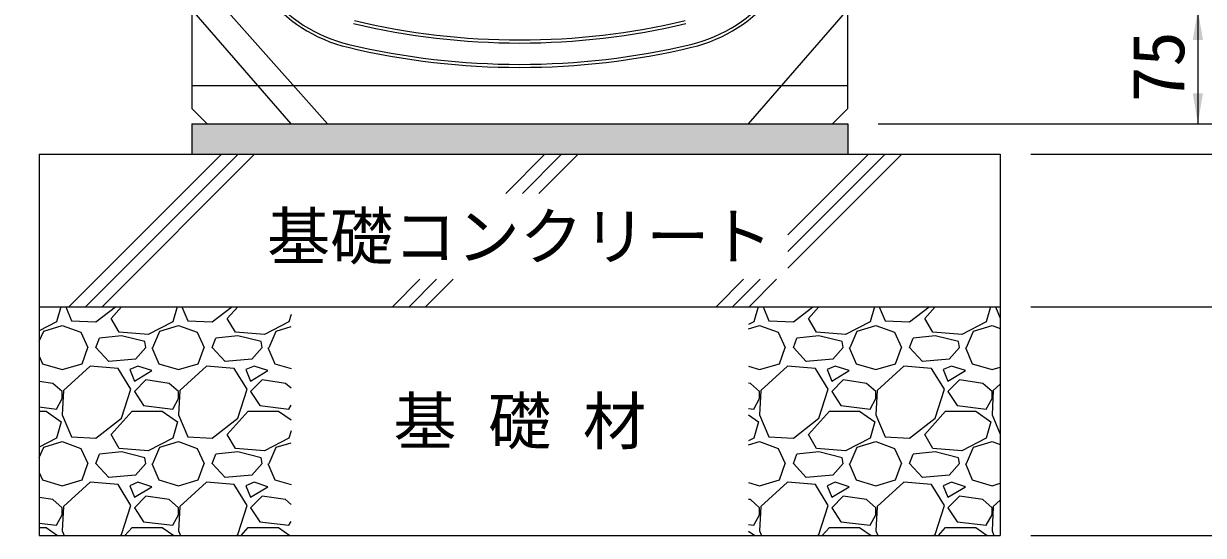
# Model space of a CAD drawing. Units: millimetres at full size, sheet at 1:20; details may follow other scales. Extents: x 62447 to 85128, y -7246 to 532.
# Drawn here: x 69404 to 70177, y -3648 to -3312 of the extents above; entities that cross this region are included whole.
import ezdxf
from ezdxf.enums import TextEntityAlignment as Align

# ---------------------------------------------------------------- set-up
doc = ezdxf.new("R2010")
doc.units = ezdxf.units.MM
doc.header["$LTSCALE"] = 20
doc.linetypes.add('DASHED', pattern=[7.5, 6, -1.5])
for name, color, linetype, lineweight in [('ハッチング', 7, 'Continuous', 5), ('基礎', 3, 'Continuous', 13), ('寸法線', 7, 'Continuous', 9), ('引出線', 4, 'Continuous', 9), ('本体（側溝）', 2, 'Continuous', 13), ('目地', 132, 'Continuous', 5)]:
    doc.layers.add(name, color=color, linetype=linetype, lineweight=lineweight)
doc.layers.add('文字', color=7, linetype='Continuous')
doc.styles.add('ＭＳ ゴシック', font='')
doc.styles.get('ＭＳ ゴシック').set_extended_font_data('MS Gothic')

# ---------------------------------------------------------------- blocks, each defined once
blk = doc.blocks.new('filled_arrow')
at = {"color": 0, "linetype": 'Continuous', "lineweight": -2}
blk.add_solid([(7.5, 1.25), (0, 0), (7.5, -1.25)], dxfattribs=at)

msp = doc.modelspace()

# ---------------------------------------------------------------- hatches: boundary and pattern name
at = {"layer": 'ハッチング'}
msp.add_hatch(color=256, dxfattribs=at).paths.add_polyline_path([(69943.9, -3397.94), (69943.9, -3377.94), (69513.9, -3377.94), (69513.9, -3397.94)])
at = {"layer": 'ハッチング', "lineweight": 9}
h = msp.add_hatch(dxfattribs=at)
h.set_pattern_fill('USER', color=256, style=0, pattern_type=2)
h.set_pattern_definition([(45, (4546.87, 7134.66), (-106.06602, 106.06602), []), (45, (4557.75, 7134.66), (-106.06602, 106.06602), []), (45, (4568.62, 7134.66), (-106.06602, 106.06602), [])])
h.paths.add_polyline_path([(69413.9, -3397.94), (69413.9, -3497.94), (70043.9, -3497.94), (70043.9, -3397.94)])
h.paths.add_polyline_path([(69553.19, -3479.93), (69904.62, -3479.93), (69904.62, -3423.65), (69553.19, -3423.65)], flags=16)

# ---------------------------------------------------------------- linework, layer by layer
at = {"layer": 'ハッチング'}
for p, q in [((69427.97, -3497.94), (69425.14, -3507.87)), ((69431.18, -3497.94), (69435.04, -3507.1)), ((69451.04, -3507.87), (69463.89, -3497.94)), ((69460.95, -3505.58), (69467.82, -3497.94)), ((69504.17, -3497.94), (69501.34, -3507.87)), ((69507.38, -3497.94), (69511.24, -3507.1)), ((69527.24, -3507.87), (69540.09, -3497.94)), ((69537.15, -3505.58), (69544.02, -3497.94)), ((69578.9, -3503.08), (69577.54, -3507.87)), ((69885.17, -3497.94), (69882.34, -3507.87)), ((69888.38, -3497.94), (69892.24, -3507.1)), ((69908.24, -3507.87), (69921.09, -3497.94)), ((69918.15, -3505.58), (69925.02, -3497.94)), ((69961.37, -3497.94), (69958.54, -3507.87)), ((69964.58, -3497.94), (69968.44, -3507.1)), ((69984.44, -3507.87), (69997.29, -3497.94)), ((69994.35, -3505.58), (70001.22, -3497.94)), ((70037.57, -3497.94), (70034.74, -3507.87)), ((70040.78, -3497.94), (70043.9, -3505.34)), ((69425.14, -3507.87), (69413.9, -3513.75)), ((69416.75, -3513.96), (69428.95, -3510.15)), ((69428.95, -3510.15), (69441.14, -3514.72)), ((69435.04, -3507.1), (69451.04, -3507.87)), ((69466.28, -3514.72), (69460.95, -3505.58)), ((69501.34, -3507.87), (69485.33, -3516.25)), ((69492.95, -3513.96), (69505.15, -3510.15)), ((69505.15, -3510.15), (69517.34, -3514.72)), ((69511.24, -3507.1), (69527.24, -3507.87)), ((69542.48, -3514.72), (69537.15, -3505.58)), ((69577.54, -3507.87), (69561.53, -3516.25)), ((69569.15, -3513.96), (69578.9, -3510.92)), ((69882.34, -3507.87), (69878.9, -3509.66)), ((69878.9, -3512.42), (69886.15, -3510.15)), ((69886.15, -3510.15), (69898.34, -3514.72)), ((69892.24, -3507.1), (69908.24, -3507.87)), ((69923.48, -3514.72), (69918.15, -3505.58)), ((69958.54, -3507.87), (69942.53, -3516.25)), ((69950.15, -3513.96), (69962.35, -3510.15)), ((69962.35, -3510.15), (69974.54, -3514.72)), ((69968.44, -3507.1), (69984.44, -3507.87)), ((69999.68, -3514.72), (69994.35, -3505.58)), ((70034.74, -3507.87), (70018.73, -3516.25)), ((70026.35, -3513.96), (70038.55, -3510.15)), ((70038.55, -3510.15), (70043.9, -3512.16)), ((69413.9, -3520.62), (69416.75, -3513.96)), ((69441.14, -3514.72), (69445.71, -3524.63)), ((69451.04, -3524.63), (69453.33, -3518.53)), ((69467.81, -3517.01), (69453.33, -3518.53)), ((69485.33, -3516.25), (69466.28, -3514.72)), ((69483.05, -3520.82), (69467.81, -3517.01)), ((69488.38, -3524.63), (69492.95, -3513.96)), ((69517.34, -3514.72), (69521.91, -3524.63)), ((69527.24, -3524.63), (69529.53, -3518.53)), ((69544.01, -3517.01), (69529.53, -3518.53)), ((69561.53, -3516.25), (69542.48, -3514.72)), ((69559.25, -3520.82), (69544.01, -3517.01)), ((69564.58, -3524.63), (69569.15, -3513.96)), ((69898.34, -3514.72), (69902.91, -3524.63)), ((69908.24, -3524.63), (69910.53, -3518.53)), ((69925.01, -3517.01), (69910.53, -3518.53)), ((69942.53, -3516.25), (69923.48, -3514.72)), ((69940.25, -3520.82), (69925.01, -3517.01)), ((69945.58, -3524.63), (69950.15, -3513.96)), ((69974.54, -3514.72), (69979.11, -3524.63)), ((69984.44, -3524.63), (69986.73, -3518.53)), ((70001.21, -3517.01), (69986.73, -3518.53)), ((70018.73, -3516.25), (69999.68, -3514.72)), ((70016.45, -3520.82), (70001.21, -3517.01)), ((70021.78, -3524.63), (70026.35, -3513.96)), ((69441.9, -3535.3), (69445.71, -3524.63)), ((69459.43, -3533.77), (69451.04, -3524.63)), ((69483.81, -3524.63), (69476.95, -3532.25)), ((69483.81, -3524.63), (69483.05, -3520.82)), ((69487.62, -3524.63), (69492.19, -3535.3)), ((69518.1, -3535.3), (69521.91, -3524.63)), ((69535.63, -3533.77), (69527.24, -3524.63)), ((69560.01, -3524.63), (69553.15, -3532.25)), ((69560.01, -3524.63), (69559.25, -3520.82)), ((69563.82, -3524.63), (69568.39, -3535.3)), ((69899.1, -3535.3), (69902.91, -3524.63)), ((69916.63, -3533.77), (69908.24, -3524.63)), ((69941.01, -3524.63), (69934.15, -3532.25)), ((69941.01, -3524.63), (69940.25, -3520.82)), ((69944.82, -3524.63), (69949.39, -3535.3)), ((69975.3, -3535.3), (69979.11, -3524.63)), ((69992.83, -3533.77), (69984.44, -3524.63)), ((70017.21, -3524.63), (70010.35, -3532.25)), ((70017.21, -3524.63), (70016.45, -3520.82)), ((70021.02, -3524.63), (70025.59, -3535.3)), ((69413.9, -3530.42), (69415.99, -3535.3)), ((69476.95, -3532.25), (69459.43, -3533.77)), ((69553.15, -3532.25), (69535.63, -3533.77)), ((69934.15, -3532.25), (69916.63, -3533.77)), ((70010.35, -3532.25), (69992.83, -3533.77)), ((69415.99, -3535.3), (69428.95, -3539.11)), ((69428.95, -3539.11), (69441.9, -3535.3)), ((69447.23, -3536.82), (69429.71, -3552.82)), ((69465.52, -3538.35), (69447.23, -3536.82)), ((69473.9, -3552.06), (69465.52, -3538.35)), ((69478.48, -3536.82), (69473.14, -3539.11)), ((69473.14, -3539.11), (69476.19, -3546.73)), ((69476.19, -3546.73), (69487.62, -3539.87)), ((69487.62, -3539.87), (69478.48, -3536.82)), ((69492.19, -3535.3), (69505.15, -3539.11)), ((69505.15, -3539.11), (69518.1, -3535.3)), ((69523.43, -3536.82), (69505.91, -3552.82)), ((69541.72, -3538.35), (69523.43, -3536.82)), ((69550.1, -3552.06), (69541.72, -3538.35)), ((69554.68, -3536.82), (69549.34, -3539.11)), ((69549.34, -3539.11), (69552.39, -3546.73)), ((69552.39, -3546.73), (69563.82, -3539.87)), ((69563.82, -3539.87), (69554.68, -3536.82)), ((69568.39, -3535.3), (69578.9, -3538.39)), ((69878.9, -3536.98), (69886.15, -3539.11)), ((69886.15, -3539.11), (69899.1, -3535.3)), ((69904.43, -3536.82), (69886.91, -3552.82)), ((69922.72, -3538.35), (69904.43, -3536.82)), ((69931.1, -3552.06), (69922.72, -3538.35)), ((69935.68, -3536.82), (69930.34, -3539.11)), ((69930.34, -3539.11), (69933.39, -3546.73)), ((69933.39, -3546.73), (69944.82, -3539.87)), ((69944.82, -3539.87), (69935.68, -3536.82)), ((69949.39, -3535.3), (69962.35, -3539.11)), ((69962.35, -3539.11), (69975.3, -3535.3)), ((69980.63, -3536.82), (69963.11, -3552.82)), ((69998.92, -3538.35), (69980.63, -3536.82)), ((70007.3, -3552.06), (69998.92, -3538.35)), ((70011.88, -3536.82), (70006.54, -3539.11)), ((70006.54, -3539.11), (70009.59, -3546.73)), ((70009.59, -3546.73), (70021.02, -3539.87)), ((70021.02, -3539.87), (70011.88, -3536.82)), ((70025.59, -3535.3), (70038.55, -3539.11)), ((70038.55, -3539.11), (70043.9, -3537.53)), ((69422.85, -3548.25), (69413.9, -3546.91)), ((69428.95, -3553.59), (69422.85, -3548.25)), ((69483.81, -3545.97), (69476.19, -3553.59)), ((69499.05, -3548.25), (69483.81, -3545.97)), ((69505.15, -3553.59), (69499.05, -3548.25)), ((69560.01, -3545.97), (69552.39, -3553.59)), ((69575.25, -3548.25), (69560.01, -3545.97)), ((69578.9, -3551.45), (69575.25, -3548.25)), ((69880.05, -3548.25), (69878.9, -3548.08)), ((69886.15, -3553.59), (69880.05, -3548.25)), ((69941.01, -3545.97), (69933.39, -3553.59)), ((69956.25, -3548.25), (69941.01, -3545.97)), ((69962.35, -3553.59), (69956.25, -3548.25)), ((70017.21, -3545.97), (70009.59, -3553.59)), ((70032.45, -3548.25), (70017.21, -3545.97)), ((70038.55, -3553.59), (70032.45, -3548.25)), ((70043.9, -3548.63), (70039.31, -3552.82)), ((69429.71, -3552.82), (69428.95, -3568.83)), ((69428.95, -3558.16), (69428.95, -3553.59)), ((69467.81, -3571.11), (69473.9, -3552.06)), ((69476.19, -3553.59), (69482.29, -3562.73)), ((69505.91, -3552.82), (69505.15, -3568.83)), ((69505.15, -3558.16), (69505.15, -3553.59)), ((69544.01, -3571.11), (69550.1, -3552.06)), ((69552.39, -3553.59), (69558.49, -3562.73)), ((69886.91, -3552.82), (69886.15, -3568.83)), ((69886.15, -3558.16), (69886.15, -3553.59)), ((69925.01, -3571.11), (69931.1, -3552.06)), ((69933.39, -3553.59), (69939.49, -3562.73)), ((69963.11, -3552.82), (69962.35, -3568.83)), ((69962.35, -3558.16), (69962.35, -3553.59)), ((70001.21, -3571.11), (70007.3, -3552.06)), ((70009.59, -3553.59), (70015.69, -3562.73)), ((70039.31, -3552.82), (70038.55, -3568.83)), ((70038.55, -3558.16), (70038.55, -3553.59)), ((69413.9, -3563.67), (69425.14, -3565.02)), ((69425.14, -3565.02), (69428.95, -3558.16)), ((69482.29, -3562.73), (69501.34, -3565.02)), ((69501.34, -3565.02), (69505.15, -3558.16)), ((69558.49, -3562.73), (69577.54, -3565.02)), ((69577.54, -3565.02), (69578.9, -3562.56)), ((69878.9, -3564.6), (69882.34, -3565.02)), ((69882.34, -3565.02), (69886.15, -3558.16)), ((69939.49, -3562.73), (69958.54, -3565.02)), ((69958.54, -3565.02), (69962.35, -3558.16)), ((70015.69, -3562.73), (70034.74, -3565.02)), ((70034.74, -3565.02), (70038.55, -3558.16)), ((69413.9, -3566.54), (69418.28, -3566.54)), ((69418.28, -3566.54), (69428.18, -3573.4)), ((69428.18, -3573.4), (69425.14, -3584.07)), ((69428.95, -3568.83), (69435.04, -3583.3)), ((69451.04, -3584.07), (69467.81, -3571.11)), ((69460.95, -3581.78), (69474.67, -3566.54)), ((69474.67, -3566.54), (69494.48, -3566.54)), ((69494.48, -3566.54), (69504.38, -3573.4)), ((69504.38, -3573.4), (69501.34, -3584.07)), ((69505.15, -3568.83), (69511.24, -3583.3)), ((69527.24, -3584.07), (69544.01, -3571.11)), ((69537.15, -3581.78), (69550.87, -3566.54)), ((69550.87, -3566.54), (69570.68, -3566.54)), ((69570.68, -3566.54), (69578.9, -3572.23)), ((69878.9, -3568.91), (69885.38, -3573.4)), ((69885.38, -3573.4), (69882.34, -3584.07)), ((69886.15, -3568.83), (69892.24, -3583.3)), ((69908.24, -3584.07), (69925.01, -3571.11)), ((69918.15, -3581.78), (69931.87, -3566.54)), ((69931.87, -3566.54), (69951.68, -3566.54)), ((69951.68, -3566.54), (69961.58, -3573.4)), ((69961.58, -3573.4), (69958.54, -3584.07)), ((69962.35, -3568.83), (69968.44, -3583.3)), ((69984.44, -3584.07), (70001.21, -3571.11)), ((69994.35, -3581.78), (70008.07, -3566.54)), ((70008.07, -3566.54), (70027.88, -3566.54)), ((70027.88, -3566.54), (70037.78, -3573.4)), ((70037.78, -3573.4), (70034.74, -3584.07)), ((70038.55, -3568.83), (70043.9, -3581.54)), ((69578.9, -3579.28), (69577.54, -3584.07)), ((69425.14, -3584.07), (69413.9, -3589.95)), ((69416.75, -3590.16), (69428.95, -3586.35)), ((69428.95, -3586.35), (69441.14, -3590.92)), ((69435.04, -3583.3), (69451.04, -3584.07)), ((69466.28, -3590.92), (69460.95, -3581.78)), ((69501.34, -3584.07), (69485.33, -3592.45)), ((69492.95, -3590.16), (69505.15, -3586.35)), ((69505.15, -3586.35), (69517.34, -3590.92)), ((69511.24, -3583.3), (69527.24, -3584.07)), ((69542.48, -3590.92), (69537.15, -3581.78)), ((69577.54, -3584.07), (69561.53, -3592.45)), ((69569.15, -3590.16), (69578.9, -3587.12)), ((69882.34, -3584.07), (69878.9, -3585.86)), ((69878.9, -3588.62), (69886.15, -3586.35)), ((69886.15, -3586.35), (69898.34, -3590.92)), ((69892.24, -3583.3), (69908.24, -3584.07)), ((69923.48, -3590.92), (69918.15, -3581.78)), ((69958.54, -3584.07), (69942.53, -3592.45)), ((69950.15, -3590.16), (69962.35, -3586.35)), ((69962.35, -3586.35), (69974.54, -3590.92)), ((69968.44, -3583.3), (69984.44, -3584.07)), ((69999.68, -3590.92), (69994.35, -3581.78)), ((70034.74, -3584.07), (70018.73, -3592.45)), ((70026.35, -3590.16), (70038.55, -3586.35)), ((70038.55, -3586.35), (70043.9, -3588.36)), ((69413.9, -3596.82), (69416.75, -3590.16)), ((69441.14, -3590.92), (69445.71, -3600.83)), ((69451.04, -3600.83), (69453.33, -3594.73)), ((69467.81, -3593.21), (69453.33, -3594.73)), ((69485.33, -3592.45), (69466.28, -3590.92)), ((69483.05, -3597.02), (69467.81, -3593.21)), ((69488.38, -3600.83), (69492.95, -3590.16)), ((69517.34, -3590.92), (69521.91, -3600.83)), ((69527.24, -3600.83), (69529.53, -3594.73)), ((69544.01, -3593.21), (69529.53, -3594.73)), ((69561.53, -3592.45), (69542.48, -3590.92)), ((69559.25, -3597.02), (69544.01, -3593.21)), ((69564.58, -3600.83), (69569.15, -3590.16)), ((69898.34, -3590.92), (69902.91, -3600.83)), ((69908.24, -3600.83), (69910.53, -3594.73)), ((69925.01, -3593.21), (69910.53, -3594.73)), ((69942.53, -3592.45), (69923.48, -3590.92)), ((69940.25, -3597.02), (69925.01, -3593.21)), ((69945.58, -3600.83), (69950.15, -3590.16)), ((69974.54, -3590.92), (69979.11, -3600.83)), ((69984.44, -3600.83), (69986.73, -3594.73)), ((70001.21, -3593.21), (69986.73, -3594.73)), ((70018.73, -3592.45), (69999.68, -3590.92)), ((70016.45, -3597.02), (70001.21, -3593.21)), ((70021.78, -3600.83), (70026.35, -3590.16)), ((69441.9, -3611.5), (69445.71, -3600.83)), ((69459.43, -3609.97), (69451.04, -3600.83)), ((69483.81, -3600.83), (69476.95, -3608.45)), ((69483.81, -3600.83), (69483.05, -3597.02)), ((69487.62, -3600.83), (69492.19, -3611.5)), ((69518.1, -3611.5), (69521.91, -3600.83)), ((69535.63, -3609.97), (69527.24, -3600.83)), ((69560.01, -3600.83), (69553.15, -3608.45)), ((69560.01, -3600.83), (69559.25, -3597.02)), ((69563.82, -3600.83), (69568.39, -3611.5)), ((69899.1, -3611.5), (69902.91, -3600.83)), ((69916.63, -3609.97), (69908.24, -3600.83)), ((69941.01, -3600.83), (69934.15, -3608.45)), ((69941.01, -3600.83), (69940.25, -3597.02)), ((69944.82, -3600.83), (69949.39, -3611.5)), ((69975.3, -3611.5), (69979.11, -3600.83)), ((69992.83, -3609.97), (69984.44, -3600.83)), ((70017.21, -3600.83), (70010.35, -3608.45)), ((70017.21, -3600.83), (70016.45, -3597.02)), ((70021.02, -3600.83), (70025.59, -3611.5)), ((69413.9, -3606.62), (69415.99, -3611.5)), ((69415.99, -3611.5), (69428.95, -3615.31)), ((69428.95, -3615.31), (69441.9, -3611.5)), ((69476.95, -3608.45), (69459.43, -3609.97)), ((69492.19, -3611.5), (69505.15, -3615.31)), ((69505.15, -3615.31), (69518.1, -3611.5)), ((69553.15, -3608.45), (69535.63, -3609.97)), ((69568.39, -3611.5), (69578.9, -3614.59)), ((69886.15, -3615.31), (69899.1, -3611.5)), ((69934.15, -3608.45), (69916.63, -3609.97)), ((69949.39, -3611.5), (69962.35, -3615.31)), ((69962.35, -3615.31), (69975.3, -3611.5)), ((70010.35, -3608.45), (69992.83, -3609.97)), ((70025.59, -3611.5), (70038.55, -3615.31)), ((69447.23, -3613.02), (69429.71, -3629.02)), ((69465.52, -3614.55), (69447.23, -3613.02)), ((69473.9, -3628.26), (69465.52, -3614.55)), ((69478.48, -3613.02), (69473.14, -3615.31)), ((69473.14, -3615.31), (69476.19, -3622.93)), ((69476.19, -3622.93), (69487.62, -3616.07)), ((69487.62, -3616.07), (69478.48, -3613.02)), ((69523.43, -3613.02), (69505.91, -3629.02)), ((69541.72, -3614.55), (69523.43, -3613.02)), ((69550.1, -3628.26), (69541.72, -3614.55)), ((69554.68, -3613.02), (69549.34, -3615.31)), ((69549.34, -3615.31), (69552.39, -3622.93)), ((69552.39, -3622.93), (69563.82, -3616.07)), ((69563.82, -3616.07), (69554.68, -3613.02)), ((69878.9, -3613.18), (69886.15, -3615.31)), ((69904.43, -3613.02), (69886.91, -3629.02)), ((69922.72, -3614.55), (69904.43, -3613.02)), ((69931.1, -3628.26), (69922.72, -3614.55)), ((69935.68, -3613.02), (69930.34, -3615.31)), ((69930.34, -3615.31), (69933.39, -3622.93)), ((69933.39, -3622.93), (69944.82, -3616.07)), ((69944.82, -3616.07), (69935.68, -3613.02)), ((69980.63, -3613.02), (69963.11, -3629.02)), ((69998.92, -3614.55), (69980.63, -3613.02)), ((70007.3, -3628.26), (69998.92, -3614.55)), ((70011.88, -3613.02), (70006.54, -3615.31)), ((70006.54, -3615.31), (70009.59, -3622.93)), ((70009.59, -3622.93), (70021.02, -3616.07)), ((70021.02, -3616.07), (70011.88, -3613.02)), ((70038.55, -3615.31), (70043.9, -3613.73)), ((69422.85, -3624.45), (69413.9, -3623.11)), ((69428.95, -3629.79), (69422.85, -3624.45)), ((69483.81, -3622.17), (69476.19, -3629.79)), ((69499.05, -3624.45), (69483.81, -3622.17)), ((69505.15, -3629.79), (69499.05, -3624.45)), ((69560.01, -3622.17), (69552.39, -3629.79)), ((69575.25, -3624.45), (69560.01, -3622.17)), ((69578.9, -3627.65), (69575.25, -3624.45)), ((69880.05, -3624.45), (69878.9, -3624.28)), ((69886.15, -3629.79), (69880.05, -3624.45)), ((69941.01, -3622.17), (69933.39, -3629.79)), ((69956.25, -3624.45), (69941.01, -3622.17)), ((69962.35, -3629.79), (69956.25, -3624.45)), ((70017.21, -3622.17), (70009.59, -3629.79)), ((70032.45, -3624.45), (70017.21, -3622.17)), ((70038.55, -3629.79), (70032.45, -3624.45)), ((70043.9, -3624.83), (70039.31, -3629.02)), ((69425.14, -3641.22), (69428.95, -3634.36)), ((69429.71, -3629.02), (69428.95, -3645.03)), ((69428.95, -3634.36), (69428.95, -3629.79)), ((69467.81, -3647.31), (69473.9, -3628.26)), ((69476.19, -3629.79), (69482.29, -3638.93)), ((69501.34, -3641.22), (69505.15, -3634.36)), ((69505.91, -3629.02), (69505.15, -3645.03)), ((69505.15, -3634.36), (69505.15, -3629.79)), ((69544.01, -3647.31), (69550.1, -3628.26)), ((69552.39, -3629.79), (69558.49, -3638.93)), ((69882.34, -3641.22), (69886.15, -3634.36)), ((69886.91, -3629.02), (69886.15, -3645.03)), ((69886.15, -3634.36), (69886.15, -3629.79)), ((69925.01, -3647.31), (69931.1, -3628.26)), ((69933.39, -3629.79), (69939.49, -3638.93)), ((69958.54, -3641.22), (69962.35, -3634.36)), ((69963.11, -3629.02), (69962.35, -3645.03)), ((69962.35, -3634.36), (69962.35, -3629.79)), ((70001.21, -3647.31), (70007.3, -3628.26)), ((70009.59, -3629.79), (70015.69, -3638.93)), ((70034.74, -3641.22), (70038.55, -3634.36)), ((70039.31, -3629.02), (70038.55, -3645.03)), ((70038.55, -3634.36), (70038.55, -3629.79)), ((69413.9, -3639.87), (69425.14, -3641.22)), ((69413.9, -3642.74), (69418.28, -3642.74)), ((69418.28, -3642.74), (69425.79, -3647.94)), ((69469.98, -3647.94), (69474.67, -3642.74)), ((69474.67, -3642.74), (69494.48, -3642.74)), ((69482.29, -3638.93), (69501.34, -3641.22)), ((69494.48, -3642.74), (69501.99, -3647.94)), ((69546.18, -3647.94), (69550.87, -3642.74)), ((69550.87, -3642.74), (69570.68, -3642.74)), ((69558.49, -3638.93), (69577.54, -3641.22)), ((69570.68, -3642.74), (69578.19, -3647.94)), ((69577.54, -3641.22), (69578.9, -3638.76)), ((69878.9, -3640.8), (69882.34, -3641.22)), ((69927.18, -3647.94), (69931.87, -3642.74)), ((69931.87, -3642.74), (69951.68, -3642.74)), ((69939.49, -3638.93), (69958.54, -3641.22)), ((69951.68, -3642.74), (69959.19, -3647.94)), ((70003.38, -3647.94), (70008.07, -3642.74)), ((70008.07, -3642.74), (70027.88, -3642.74)), ((70015.69, -3638.93), (70034.74, -3641.22)), ((70027.88, -3642.74), (70035.39, -3647.94)), ((69428.95, -3645.03), (69430.17, -3647.94)), ((69466.99, -3647.94), (69467.81, -3647.31)), ((69505.15, -3645.03), (69506.37, -3647.94)), ((69543.19, -3647.94), (69544.01, -3647.31)), ((69878.9, -3645.11), (69882.99, -3647.94)), ((69886.15, -3645.03), (69887.37, -3647.94)), ((69924.19, -3647.94), (69925.01, -3647.31)), ((69962.35, -3645.03), (69963.57, -3647.94)), ((70000.39, -3647.94), (70001.21, -3647.31)), ((70038.55, -3645.03), (70039.77, -3647.94))]:
    msp.add_line(p, q, dxfattribs=at)
at = {"layer": '基礎'}
for p, q in [((69513.9, -3377.94), (69943.9, -3377.94)), ((69513.9, -3377.94), (69513.9, -3397.94)), ((69943.9, -3377.94), (69943.9, -3397.94)), ((69413.9, -3397.94), (70043.9, -3397.94)), ((69413.9, -3397.94), (69413.9, -3497.94)), ((70043.9, -3397.94), (70043.9, -3497.94)), ((69413.9, -3497.94), (70043.9, -3497.94)), ((69413.9, -3497.94), (70043.9, -3497.94)), ((69413.9, -3497.94), (70043.9, -3497.94)), ((69413.9, -3497.94), (69413.9, -3647.94)), ((70043.9, -3497.94), (70043.9, -3647.94)), ((69413.9, -3647.94), (70043.9, -3647.94))]:
    msp.add_line(p, q, dxfattribs=at)
at = {"layer": '寸法線'}
for p, q in [((70173.46, -3302.94), (70173.46, -3377.94)), ((69963.9, -3377.94), (70173.46, -3377.94)), ((69963.9, -3377.94), (70243.46, -3377.94)), ((69963.9, -3377.94), (70243.46, -3377.94)), ((70063.9, -3397.94), (70243.46, -3397.94)), ((70063.9, -3397.94), (70243.46, -3397.94)), ((70063.9, -3497.94), (70243.46, -3497.94)), ((70063.9, -3497.94), (70243.46, -3497.94)), ((70063.9, -3647.94), (70243.46, -3647.94))]:
    msp.add_line(p, q, dxfattribs=at)
at = {"layer": '引出線'}
msp.add_lwpolyline([(69602.74, -3377.94), (69492.32, -3253.33), (69268.14, -3253.33)], dxfattribs=at)
at = {"layer": '本体（側溝）'}
for p, q in [((69513.9, -2909.64), (69513.9, -3367.94)), ((69943.9, -3367.94), (69943.9, -2909.64)), ((69513.9, -3367.94), (69523.9, -3377.94)), ((69933.9, -3377.94), (69943.9, -3367.94)), ((69523.9, -3377.94), (69933.9, -3377.94))]:
    msp.add_line(p, q, dxfattribs=at)
at = {"layer": '本体（側溝）', "linetype": 'DASHED'}
for p, q in [((69578.9, -3377.94), (69513.9, -3302.94)), ((69878.9, -3377.94), (69943.9, -3302.94))]:
    msp.add_line(p, q, dxfattribs=at)
at = {"layer": '本体（側溝）', "lineweight": 9}
msp.add_line((69943.9, -3352.94), (69513.9, -3352.94), dxfattribs=at)
at = {"layer": '目地'}
for centre, radius, start, end in [((69638.9, -3232.41), 98, 180, 256.65776), ((69638.9, -3232.41), 96, 180, 256.65776), ((69818.9, -3232.41), 96, 283.34224, 0), ((69818.9, -3232.41), 98, 283.34224, 0), ((69728.9, -2852.94), 470, 256.65776, 283.34224), ((69728.9, -2852.94), 472, 256.65776, 283.34224), ((69728.9, -2852.94), 486, 256.65776, 283.34224), ((69728.9, -2852.94), 488, 256.65776, 283.34224)]:
    msp.add_arc(centre, radius, start, end, dxfattribs=at)

# ---------------------------------------------------------------- block references
at = {"layer": '寸法線', "xscale": 2.67, "yscale": 2.67}
for p, rotation in [((70173.46, -3302.94), 270), ((70173.46, -3377.94), 90)]:
    msp.add_blockref('filled_arrow', p, dxfattribs=dict(at, rotation=rotation))
at = {"layer": '引出線', "xscale": 0.133, "yscale": 0.133, "rotation": 131.5}
msp.add_blockref('filled_arrow', (69602.74, -3377.94), dxfattribs=at)

# ---------------------------------------------------------------- texts
at = {"layer": '寸法線', "style": 'ＭＳ ゴシック'}
msp.add_text('75', height=34.18, rotation=90, dxfattribs=at).set_placement((70147.46, -3340.44), align=Align.MIDDLE_CENTER)
at = {"layer": '文字', "style": 'ＭＳ ゴシック'}
for s, p in [('基礎コンクリート', (69728.9, -3451.79)), ('基 礎 材', (69728.9, -3572.94))]:
    msp.add_text(s, height=30.38, dxfattribs=at).set_placement(p, align=Align.MIDDLE_CENTER)

doc.saveas('drawing.dxf')
